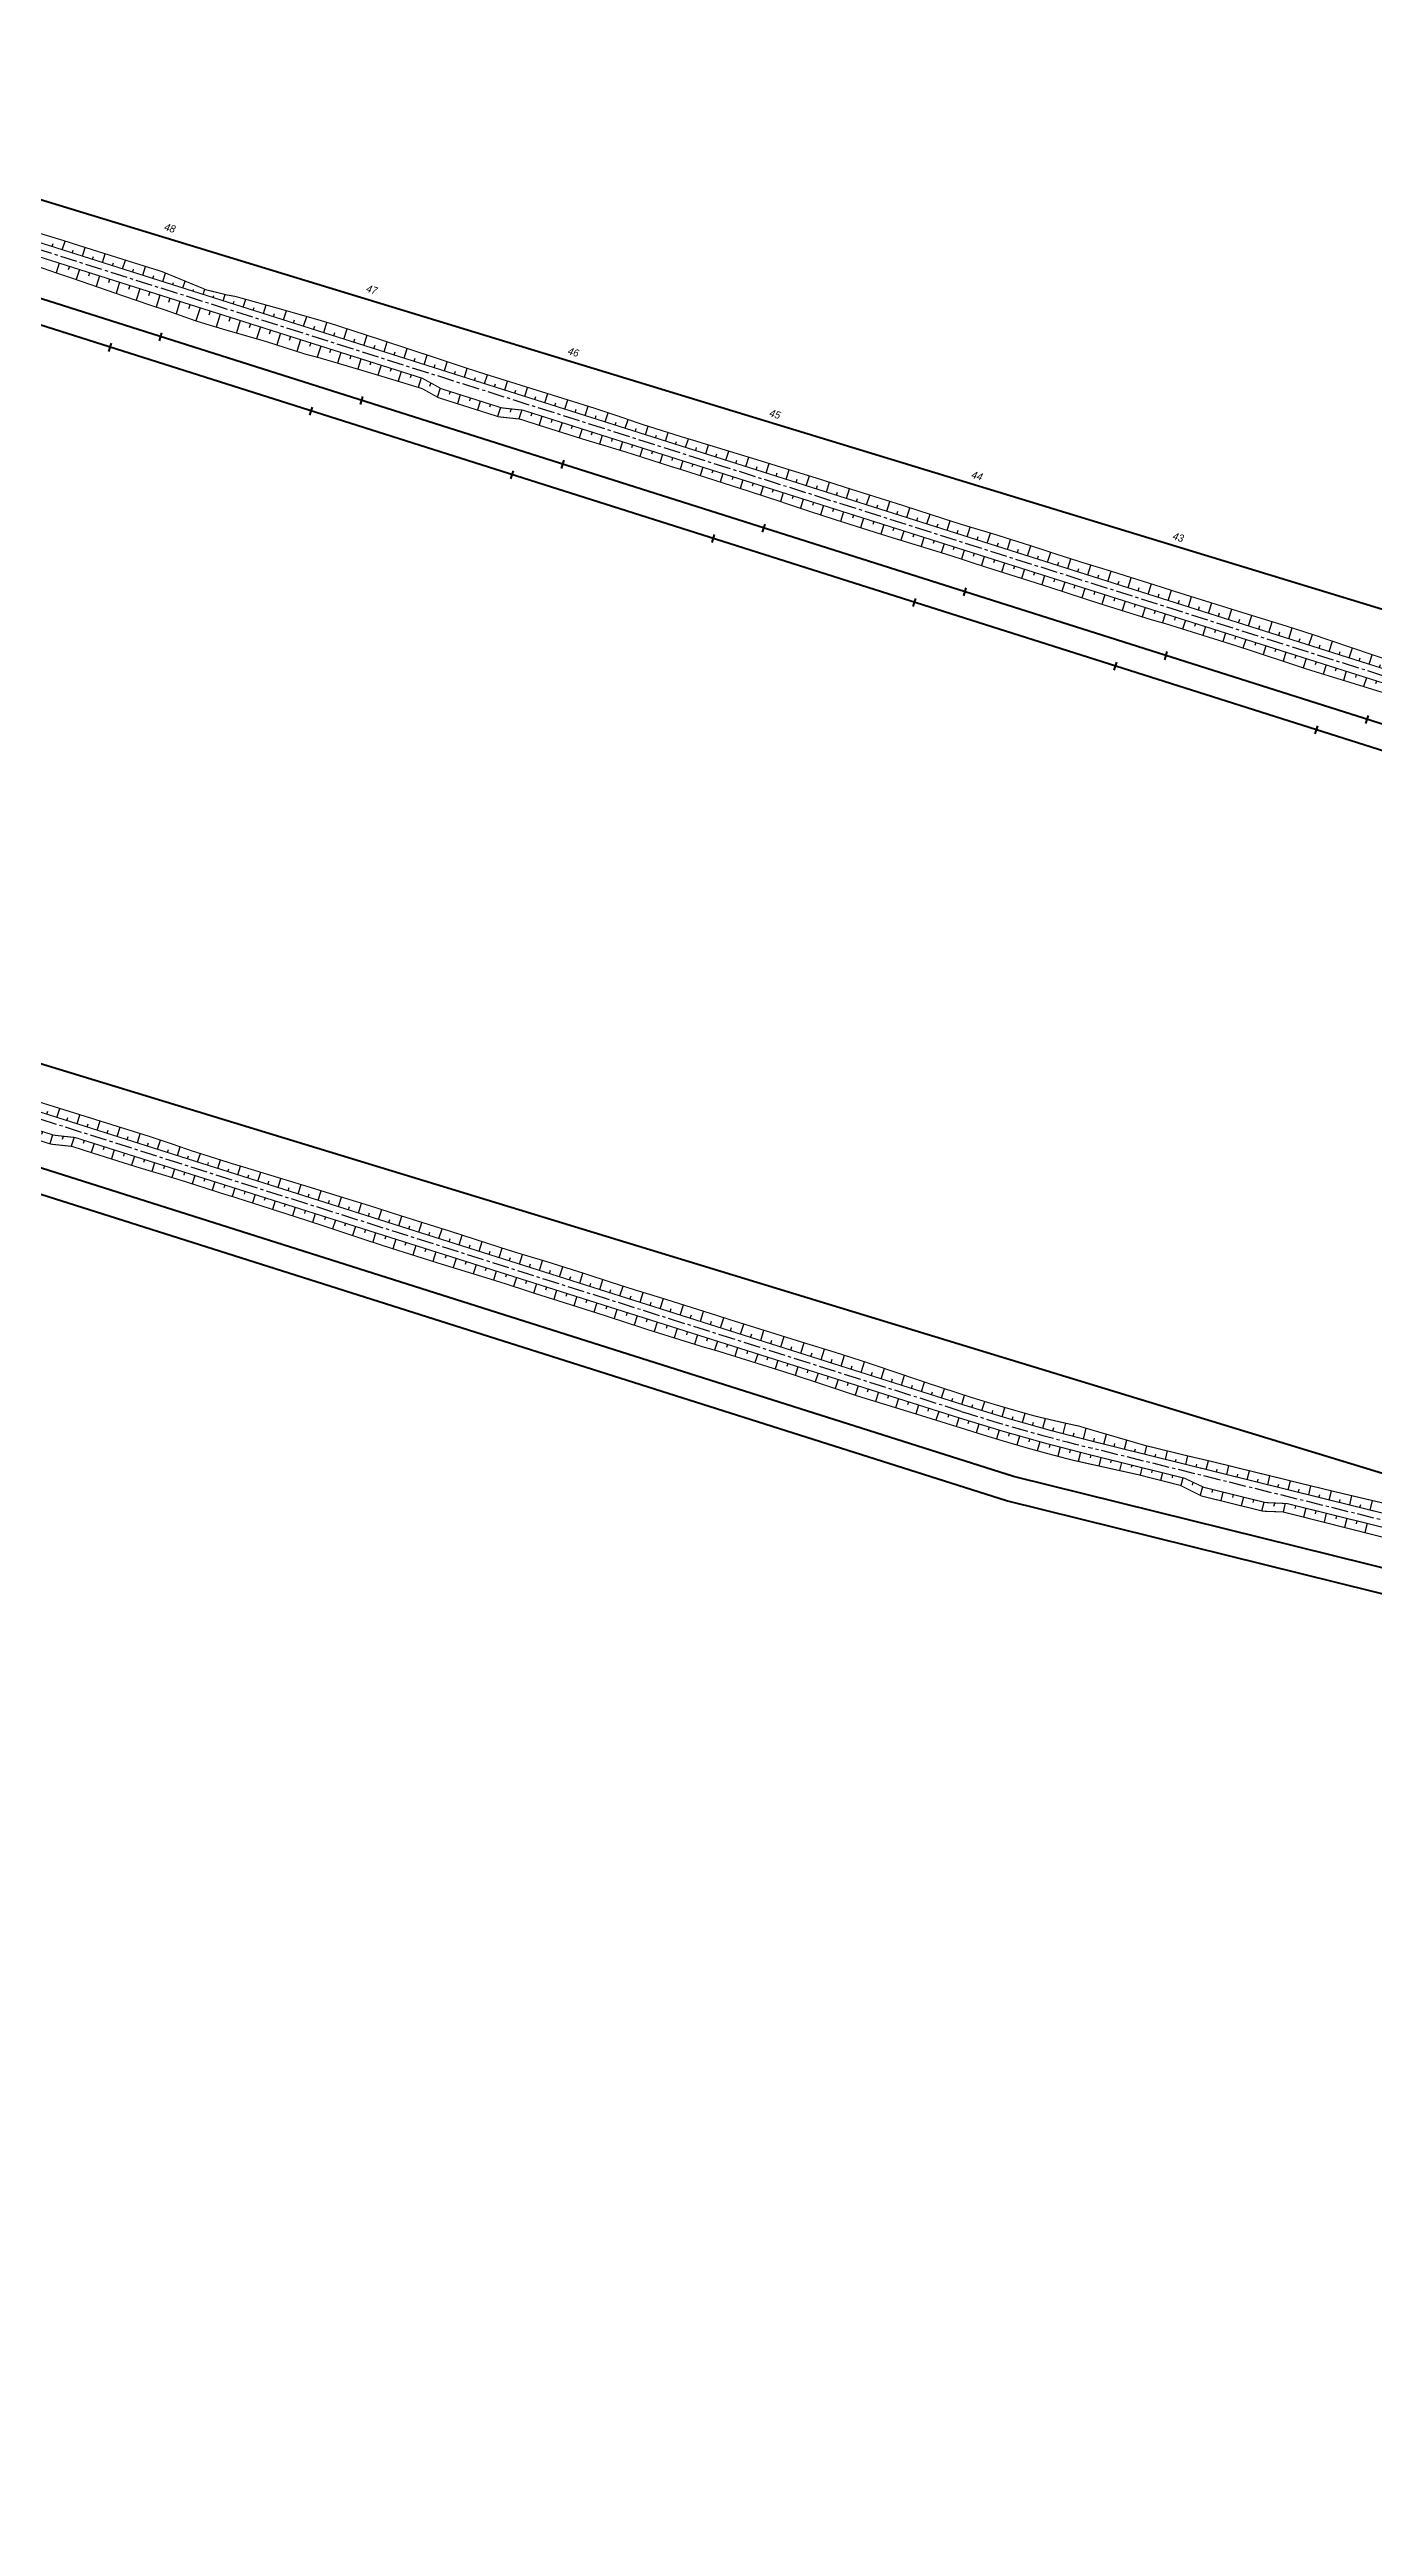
# Model space of a CAD drawing. Extents: x 5370511 to 5386565, y 1010429 to 1053793.
# Drawn here: x 5377256 to 5377884, y 1039236 to 1040410 of the extents above; entities that cross this region are included whole.
import ezdxf

# ---------------------------------------------------------------- set-up
doc = ezdxf.new("R2010")
doc.units = 0
doc.linetypes.add('осевая2', pattern=[12.5, 8, -1.5, 1.5, -1.5])
for name, color, linetype in [('АД_ось', 7, 'CONTINUOUS'), ('АД_откосы', 7, 'CONTINUOUS'), ('ТРАССА_НЕФТЕПРОВОД_ANNO', 7, 'CONTINUOUS')]:
    doc.layers.add(name, color=color, linetype=linetype)
for name, color, linetype, lineweight in [('ГИП_ТРАССА_ВЛ_6', 1, 'CONTINUOUS', 25), ('ГИП_ТРАССА_НЕФТЕПРОВОДА', 6, 'CONTINUOUS', 25), ('ТРАССА_ВЛ', 1, 'CONTINUOUS', 25)]:
    doc.layers.add(name, color=color, linetype=linetype, lineweight=lineweight)
doc.styles.add('D431', font='', dxfattribs={"height": 3.5})
doc.styles.get('D431').set_extended_font_data('Do431', italic=True)

# ---------------------------------------------------------------- blocks, each defined once
blk = doc.blocks.new('ад_откосы')
at = {"layer": 'АД_ось', "color": 253, "linetype": 'осевая2'}
blk.add_lwpolyline([(5379954.082, 1039624.358), (5379892.899, 1039642.884, 0.11535581), (5379847.457, 1039645.811), (5379823.006, 1039641.73, -0.1156602), (5379777.449, 1039644.691), (5379728.174, 1039659.676, 0.05827677), (5379693.882, 1039665.873), (5379644.05, 1039668.986, -0.04293746), (5379618.617, 1039672.783), (5379407.12, 1039723.2), (5378855.63, 1039870.56), (5378300.052, 1040008.124, 0.02623768), (5378269.156, 1040014.074), (5378244.297, 1040017.521, -0.14769608), (5378212.78, 1040032.016), (5378209.117, 1040035.257, 0.17543523), (5378171.139, 1040050.294), (5378140.141, 1040051.214, -0.05330966), (5378108.542, 1040055.545), (5377962.769, 1040091.636, -0.01610745), (5377900.775, 1040109.122), (5377046.444, 1040380.086, 0.10355696), (5376985.281, 1040386.269), (5375889.766, 1040270.121, -0.04231241), (5375864.429, 1040269.587), (5375818.7, 1040272.496, 0.07591266), (5375773.588, 1040268.515), (5375705.831, 1040251.967, -0.03349134), (5375686.057, 1040248.519), (5375342.07, 1040212.048)], format="xyb", dxfattribs=at)
at = {"layer": 'АД_откосы', "color": 253, "const_width": 0.5}
blk.add_lwpolyline([(5379955.024, 1039627.469), (5379893.841, 1039645.994, 0.11535581), (5379846.922, 1039649.016), (5379822.471, 1039644.935, -0.1156602), (5379778.394, 1039647.801), (5379729.119, 1039662.785, 0.05827677), (5379694.084, 1039669.117), (5379644.253, 1039672.229, -0.04293746), (5379619.37, 1039675.944), (5379407.916, 1039726.351), (5378856.44, 1039873.708), (5378300.833, 1040011.278, 0.02623768), (5378269.602, 1040017.293), (5378244.743, 1040020.74, -0.14769608), (5378214.934, 1040034.45), (5378211.271, 1040037.691, 0.17543523), (5378171.235, 1040053.543), (5378140.238, 1040054.463, -0.05330966), (5378109.323, 1040058.699), (5377963.55, 1040094.791, -0.01610745), (5377901.757, 1040112.22), (5377047.427, 1040383.184, 0.10355696), (5376984.939, 1040389.501), (5375889.423, 1040273.353, -0.04231241), (5375864.635, 1040272.831), (5375818.906, 1040275.739, 0.07591266), (5375772.817, 1040271.672), (5375705.06, 1040255.124, -0.03349134), (5375685.715, 1040251.751), (5375432.202, 1040224.872)], format="xyb", dxfattribs=at)
at = {"layer": 'АД_откосы', "color": 253}
blk.add_lwpolyline([(5378730.734, 1039898.149, 0.5, 0.5, 0), (5378720.546, 1039898.606, 0.5, 0.5, 0), (5378691.422, 1039905.803, 0.5, 0.5, 0), (5378682.194, 1039910.143, 0.5, 0.5, 0), (5378299.271, 1040004.969, 0.5, 0.5, 0.02623768), (5378268.709, 1040010.855, 0.5, 0.5, 0), (5378243.851, 1040014.302, 0.5, 0.5, -0.14769608), (5378210.627, 1040029.582, 0.5, 0.5, 0), (5378206.964, 1040032.823, 0.5, 0.5, 0.17543523), (5378171.042, 1040047.046, 0.5, 0.5, 0), (5378140.045, 1040047.966, 0.5, 0.5, -0.05330966), (5378107.761, 1040052.39, 0.5, 0.5, 0), (5378055.146, 1040065.428, 0.5, 0.5, 0), (5378044.959, 1040065.885, 0.5, 0.5, 0), (5378015.835, 1040073.082, 0.5, 0.5, 0), (5378006.609, 1040077.433, 0.5, 0.5, 0), (5377961.988, 1040088.481, 0.5, 0.5, -0.01610745), (5377899.792, 1040106.024, 0.5, 0.5, 0), (5377480.755, 1040238.928, 0.5, 0.5, 0), (5377470.618, 1040240.045, 0.5, 0.5, 0), (5377442.022, 1040249.115, 0.5, 0.5, 0), (5377433.094, 1040254.044, 0.5, 0.5, 0), (5377045.462, 1040376.988, 0.5, 0.5, 0.10355696)], format="xyseb", dxfattribs=at)
at = {"layer": 'АД_откосы', "color": 253, "const_width": 0.5}
for points in [[(5378109.269, 1040063.652), (5378084.732, 1040069.419), (5378082.599, 1040069.913), (5378059.27, 1040075.571), (5378052.316, 1040077.317), (5378033.531, 1040081.908), (5378019.682, 1040085.328), (5378007.909, 1040088.057), (5377988.073, 1040092.916), (5377964.143, 1040099.881), (5377957.507, 1040101.845), (5377956.352, 1040102.232), (5377955.67, 1040102.31), (5377946.258, 1040104.413), (5377936.866, 1040106.606), (5377933.753, 1040107.443), (5377924.5, 1040110.067), (5377915.273, 1040112.779), (5377906.073, 1040115.581), (5377903.265, 1040116.492), (5377886.298, 1040122.028), (5377856.576, 1040132.094), (5377855.595, 1040132.437), (5377841.847, 1040136.839), (5377828.034, 1040141.086), (5377822.237, 1040142.879), (5377790.782, 1040152.695), (5377783, 1040155.201), (5377758.57, 1040162.911), (5377758.023, 1040163.075), (5377746.379, 1040166.605), (5377735.349, 1040170.123), (5377721.664, 1040174.614), (5377704.765, 1040179.957), (5377689.766, 1040184.433), (5377682.724, 1040186.666), (5377658.008, 1040194.679), (5377651.059, 1040196.842), (5377634.357, 1040202.09), (5377620.952, 1040206.414), (5377605.192, 1040211.267), (5377591.296, 1040215.579), (5377560.059, 1040225.114), (5377555.541, 1040226.45), (5377536.161, 1040232.575), (5377526.312, 1040236.012), (5377514.974, 1040239.767), (5377460.075, 1040256.916), (5377455.589, 1040258.372), (5377437.746, 1040264.289), (5377410.47, 1040273.267), (5377389.481, 1040280.082), (5377382.769, 1040282.058), (5377364.001, 1040287.406), (5377344.404, 1040292.864), (5377340.424, 1040293.564), (5377337.668, 1040294.244), (5377330.332, 1040296.069), (5377329.695, 1040296.384), (5377309.484, 1040304.705), (5377297.755, 1040308.356), (5377271.12, 1040316.741), (5377269.604, 1040317.224), (5377263.478, 1040319.192), (5377243.08, 1040325.415)], [(5378105.456, 1040048.25), (5378053.358, 1040061.434), (5378043.917, 1040061.771), (5378014.793, 1040068.967), (5378004.45, 1040074.088), (5377984.653, 1040079.101), (5377960.32, 1040084.481), (5377953.463, 1040086.028), (5377952.263, 1040086.324), (5377951.594, 1040086.494), (5377942.125, 1040088.991), (5377932.68, 1040091.577), (5377929.533, 1040092.48), (5377920.161, 1040095.231), (5377910.816, 1040098.073), (5377901.499, 1040101.005), (5377898.636, 1040101.89), (5377881.592, 1040107.191), (5377851.602, 1040116.413), (5377850.617, 1040116.74), (5377843.773, 1040119.035), (5377836.921, 1040121.307), (5377823.196, 1040125.831), (5377817.424, 1040127.701), (5377785.976, 1040137.54), (5377778.104, 1040139.766), (5377753.65, 1040147.398), (5377730.536, 1040154.948), (5377716.809, 1040159.304), (5377699.903, 1040164.628), (5377685.031, 1040169.505), (5377677.981, 1040171.712), (5377653.136, 1040179.318), (5377650.43, 1040180.18), (5377629.505, 1040186.791), (5377616.109, 1040191.141), (5377600.474, 1040196.392), (5377586.641, 1040200.901), (5377555.539, 1040210.86), (5377551.025, 1040212.211), (5377531.676, 1040218.434), (5377521.7, 1040221.472), (5377510.255, 1040224.89), (5377489.08, 1040231.559), (5377488.546, 1040231.733), (5377479.279, 1040234.722), (5377469.27, 1040235.793), (5377440.673, 1040244.863), (5377432.954, 1040249.179), (5377417.752, 1040253.805), (5377405.472, 1040257.508), (5377384.303, 1040263.754), (5377377.525, 1040265.523), (5377359.91, 1040271.182), (5377358.956, 1040271.497), (5377339.404, 1040277.1), (5377332.85, 1040279.056), (5377325.637, 1040281.268), (5377324.978, 1040281.513), (5377311.39, 1040286.345), (5377304.388, 1040288.636), (5377301.764, 1040289.522), (5377292.758, 1040292.603), (5377266.56, 1040301.672), (5377264.848, 1040302.231), (5377258.749, 1040304.283), (5377238.563, 1040311.344)]]:
    blk.add_lwpolyline(points, dxfattribs=at)
at = {"layer": 'АД_откосы', "color": 253}
for points in [[(5377257.612, 1040316.52), (5377258.048, 1040317.893)], [(5377262.378, 1040315.009), (5377263.684, 1040319.126)], [(5377267.144, 1040313.497), (5377267.578, 1040314.863)], [(5377271.91, 1040311.985), (5377273.21, 1040316.083)], [(5377260.968, 1040308.637), (5377259.507, 1040304.028)], [(5377265.735, 1040307.125), (5377265.229, 1040305.532)], [(5377270.501, 1040305.613), (5377268.984, 1040300.833)], [(5377275.267, 1040304.102), (5377274.735, 1040302.425)], [(5377276.677, 1040310.474), (5377277.112, 1040311.846)], [(5377280.033, 1040302.59), (5377278.437, 1040297.56)], [(5377281.442, 1040308.962), (5377282.749, 1040313.08)], [(5377286.209, 1040307.45), (5377286.646, 1040308.83)], [(5377290.975, 1040305.939), (5377292.287, 1040310.077)], [(5377295.741, 1040304.427), (5377296.182, 1040305.818)], [(5377300.507, 1040302.916), (5377301.83, 1040307.088)], [(5377305.273, 1040301.404), (5377305.701, 1040302.756)], [(5377310.039, 1040299.892), (5377311.325, 1040303.948)], [(5377284.799, 1040301.079), (5377284.241, 1040299.319)], [(5377289.565, 1040299.567), (5377287.89, 1040294.288)], [(5377294.331, 1040298.055), (5377293.748, 1040296.218)], [(5377299.097, 1040296.544), (5377297.349, 1040291.032)], [(5377303.863, 1040295.032), (5377303.262, 1040293.138)], [(5377308.629, 1040293.521), (5377306.827, 1040287.838)], [(5377313.395, 1040292.009), (5377312.772, 1040290.044)], [(5377314.805, 1040298.381), (5377315.149, 1040299.467)], [(5377318.161, 1040290.497), (5377316.291, 1040284.602)], [(5377319.571, 1040296.869), (5377320.604, 1040300.127)], [(5377324.337, 1040295.357), (5377324.595, 1040296.173)], [(5377329.103, 1040293.846), (5377329.879, 1040296.293)], [(5377333.869, 1040292.334), (5377334.181, 1040293.318)], [(5377338.635, 1040290.823), (5377339.571, 1040293.774)], [(5377343.401, 1040289.311), (5377343.791, 1040290.541)], [(5377348.167, 1040287.8), (5377349.337, 1040291.49)], [(5377322.927, 1040288.986), (5377322.268, 1040286.909)], [(5377327.693, 1040287.474), (5377325.717, 1040281.244)], [(5377332.459, 1040285.962), (5377331.812, 1040283.922)], [(5377337.225, 1040284.451), (5377335.284, 1040278.33)], [(5377341.991, 1040282.939), (5377341.367, 1040280.973)], [(5377346.757, 1040281.428), (5377344.886, 1040275.529)], [(5377351.523, 1040279.916), (5377350.928, 1040278.039)], [(5377352.933, 1040286.288), (5377353.359, 1040287.631)], [(5377356.289, 1040278.404), (5377354.503, 1040272.773)], [(5377357.699, 1040284.776), (5377358.977, 1040288.805)], [(5377362.465, 1040283.265), (5377362.924, 1040284.711)], [(5377367.231, 1040281.753), (5377368.607, 1040286.093)], [(5377371.997, 1040280.241), (5377372.486, 1040281.782)], [(5377376.763, 1040278.73), (5377378.229, 1040283.352)], [(5377381.529, 1040277.218), (5377382.043, 1040278.838)], [(5377386.295, 1040275.707), (5377387.836, 1040280.566)], [(5377361.055, 1040276.893), (5377360.47, 1040275.048)], [(5377365.821, 1040275.381), (5377364.066, 1040269.847)], [(5377370.587, 1040273.869), (5377369.998, 1040272.013)], [(5377375.353, 1040272.358), (5377373.587, 1040266.788)], [(5377380.119, 1040270.846), (5377379.56, 1040269.082)], [(5377384.885, 1040269.335), (5377383.206, 1040264.041)], [(5377389.651, 1040267.823), (5377389.116, 1040266.134)], [(5377391.061, 1040274.195), (5377391.573, 1040275.808)], [(5377395.827, 1040272.683), (5377397.362, 1040277.523)], [(5377400.593, 1040271.172), (5377401.098, 1040272.763)], [(5377405.359, 1040269.66), (5377406.874, 1040274.435)], [(5377410.125, 1040268.148), (5377410.621, 1040269.71)], [(5377414.891, 1040266.637), (5377416.377, 1040271.323)], [(5377419.657, 1040265.125), (5377420.142, 1040266.653)], [(5377424.423, 1040263.614), (5377425.877, 1040268.196)], [(5377394.417, 1040266.311), (5377392.81, 1040261.244)], [(5377399.183, 1040264.8), (5377398.668, 1040263.175)], [(5377403.949, 1040263.288), (5377402.403, 1040258.414)], [(5377408.715, 1040261.776), (5377408.216, 1040260.203)], [(5377413.481, 1040260.265), (5377411.984, 1040255.545)], [(5377418.248, 1040258.753), (5377417.762, 1040257.222)], [(5377423.013, 1040257.242), (5377421.556, 1040252.648)], [(5377427.779, 1040255.73), (5377427.306, 1040254.236)], [(5377429.189, 1040262.102), (5377429.663, 1040263.595)], [(5377433.955, 1040260.59), (5377435.376, 1040265.069)], [(5377438.721, 1040259.079), (5377439.182, 1040260.532)], [(5377443.487, 1040257.567), (5377444.87, 1040261.927)], [(5377448.253, 1040256.055), (5377448.701, 1040257.467)], [(5377453.019, 1040254.544), (5377454.363, 1040258.779)], [(5377462.552, 1040251.521), (5377463.885, 1040255.726)], [(5377432.546, 1040254.218), (5377431.124, 1040249.736)], [(5377437.072, 1040251.848), (5377436.525, 1040250.098)], [(5377441.511, 1040249.408), (5377440.115, 1040245.007)], [(5377446.243, 1040247.758), (5377445.785, 1040246.316)], [(5377451.02, 1040246.313), (5377449.648, 1040241.987)], [(5377455.786, 1040244.802), (5377455.336, 1040243.383)], [(5377457.785, 1040253.032), (5377458.23, 1040254.434)], [(5377460.533, 1040243.23), (5377459.184, 1040238.975)], [(5377467.317, 1040250.009), (5377467.766, 1040251.425)], [(5377472.084, 1040248.497), (5377473.43, 1040252.744)], [(5377476.85, 1040246.986), (5377477.303, 1040248.415)], [(5377481.616, 1040245.474), (5377482.976, 1040249.762)], [(5377486.382, 1040243.962), (5377486.839, 1040245.406)], [(5377491.148, 1040242.451), (5377492.521, 1040246.781)], [(5377500.68, 1040239.428), (5377502.066, 1040243.799)], [(5377465.299, 1040241.719), (5377464.85, 1040240.302)], [(5377470.069, 1040240.219), (5377468.721, 1040235.968)], [(5377475.061, 1040239.419), (5377474.609, 1040237.995)], [(5377480.206, 1040239.102), (5377478.851, 1040234.831)], [(5377484.972, 1040237.591), (5377484.518, 1040236.16)], [(5377489.738, 1040236.079), (5377488.377, 1040231.787)], [(5377494.504, 1040234.567), (5377494.051, 1040233.141)], [(5377495.914, 1040240.939), (5377496.376, 1040242.397)], [(5377499.27, 1040233.056), (5377497.913, 1040228.778)], [(5377504.036, 1040231.544), (5377503.586, 1040230.125)], [(5377505.446, 1040237.916), (5377505.912, 1040239.387)], [(5377510.212, 1040236.404), (5377511.611, 1040240.817)], [(5377514.978, 1040234.893), (5377515.438, 1040236.343)], [(5377519.744, 1040233.381), (5377521.123, 1040237.731)], [(5377524.51, 1040231.87), (5377524.95, 1040233.256)], [(5377529.276, 1040230.358), (5377530.595, 1040234.518)], [(5377538.808, 1040227.335), (5377540.077, 1040231.337)], [(5377508.802, 1040230.033), (5377507.451, 1040225.774)], [(5377513.568, 1040228.521), (5377513.13, 1040227.141)], [(5377518.334, 1040227.009), (5377517.021, 1040222.87)], [(5377523.1, 1040225.498), (5377522.677, 1040224.163)], [(5377527.866, 1040223.986), (5377526.596, 1040219.981)], [(5377532.632, 1040222.474), (5377532.213, 1040221.153)], [(5377534.042, 1040228.846), (5377534.465, 1040230.181)], [(5377537.398, 1040220.963), (5377536.141, 1040216.999)], [(5377543.574, 1040225.823), (5377543.998, 1040227.161)], [(5377548.34, 1040224.312), (5377549.613, 1040228.324)], [(5377553.106, 1040222.8), (5377553.538, 1040224.163)], [(5377557.872, 1040221.288), (5377559.169, 1040225.377)], [(5377562.638, 1040219.777), (5377563.082, 1040221.177)], [(5377567.404, 1040218.265), (5377568.736, 1040222.465)], [(5377576.936, 1040215.242), (5377578.301, 1040219.546)], [(5377542.164, 1040219.451), (5377541.741, 1040218.117)], [(5377546.93, 1040217.939), (5377545.661, 1040213.937)], [(5377551.696, 1040216.428), (5377551.278, 1040215.109)], [(5377556.462, 1040214.916), (5377555.207, 1040210.959)], [(5377561.228, 1040213.405), (5377560.808, 1040212.079)], [(5377565.994, 1040211.893), (5377564.733, 1040207.916)], [(5377570.76, 1040210.381), (5377570.337, 1040209.047)], [(5377572.17, 1040216.753), (5377572.625, 1040218.188)], [(5377575.526, 1040208.87), (5377574.257, 1040204.866)], [(5377581.702, 1040213.73), (5377582.168, 1040215.199)], [(5377586.468, 1040212.219), (5377587.866, 1040216.626)], [(5377591.234, 1040210.707), (5377591.708, 1040212.201)], [(5377596, 1040209.195), (5377597.422, 1040213.678)], [(5377600.766, 1040207.684), (5377601.247, 1040209.199)], [(5377605.532, 1040206.172), (5377606.974, 1040210.719)], [(5377580.292, 1040207.358), (5377579.866, 1040206.015)], [(5377585.058, 1040205.846), (5377583.78, 1040201.817)], [(5377589.824, 1040204.335), (5377589.392, 1040202.971)], [(5377594.591, 1040202.823), (5377593.293, 1040198.732)], [(5377599.356, 1040201.312), (5377598.914, 1040199.916)], [(5377604.123, 1040199.8), (5377602.794, 1040195.612)], [(5377608.889, 1040198.289), (5377608.429, 1040196.839)], [(5377610.298, 1040204.66), (5377610.787, 1040206.202)], [(5377613.654, 1040196.777), (5377612.275, 1040192.429)], [(5377615.064, 1040203.149), (5377616.532, 1040207.775)], [(5377619.83, 1040201.637), (5377620.321, 1040203.183)], [(5377624.596, 1040200.126), (5377626.067, 1040204.763)], [(5377629.362, 1040198.614), (5377629.849, 1040200.147)], [(5377634.128, 1040197.102), (5377635.588, 1040201.703)], [(5377638.895, 1040195.591), (5377639.384, 1040197.133)], [(5377643.66, 1040194.079), (5377645.128, 1040198.705)], [(5377618.421, 1040195.265), (5377617.95, 1040193.781)], [(5377623.186, 1040193.754), (5377621.774, 1040189.301)], [(5377627.953, 1040192.242), (5377627.477, 1040190.741)], [(5377632.719, 1040190.731), (5377631.29, 1040186.227)], [(5377637.485, 1040189.219), (5377637.01, 1040187.721)], [(5377642.251, 1040187.707), (5377640.826, 1040183.214)], [(5377647.017, 1040186.196), (5377646.543, 1040184.701)], [(5377648.427, 1040192.567), (5377648.919, 1040194.121)], [(5377651.783, 1040184.684), (5377650.361, 1040180.202)], [(5377653.193, 1040191.056), (5377654.671, 1040195.717)], [(5377657.959, 1040189.544), (5377658.449, 1040191.091)], [(5377662.725, 1040188.033), (5377664.196, 1040192.672)], [(5377667.491, 1040186.521), (5377667.975, 1040188.047)], [(5377672.257, 1040185.009), (5377673.709, 1040189.588)], [(5377677.023, 1040183.498), (5377677.501, 1040185.005)], [(5377681.789, 1040181.986), (5377683.223, 1040186.507)], [(5377656.549, 1040183.172), (5377656.082, 1040181.7)], [(5377661.315, 1040181.661), (5377659.914, 1040177.243)], [(5377666.081, 1040180.149), (5377665.624, 1040178.709)], [(5377670.847, 1040178.637), (5377669.476, 1040174.316)], [(5377675.613, 1040177.126), (5377675.165, 1040175.715)], [(5377680.379, 1040175.614), (5377679.037, 1040171.382)], [(5377685.145, 1040174.103), (5377684.696, 1040172.688)], [(5377686.555, 1040180.475), (5377687.038, 1040181.999)], [(5377689.911, 1040172.591), (5377688.565, 1040168.346)], [(5377691.321, 1040178.963), (5377692.771, 1040183.536)], [(5377696.087, 1040177.451), (5377696.587, 1040179.03)], [(5377700.853, 1040175.94), (5377702.355, 1040180.676)], [(5377705.619, 1040174.428), (5377706.125, 1040176.023)], [(5377710.385, 1040172.917), (5377711.902, 1040177.7)], [(5377715.151, 1040171.405), (5377715.658, 1040173.002)], [(5377719.917, 1040169.893), (5377721.437, 1040174.686)], [(5377694.677, 1040171.079), (5377694.218, 1040169.634)], [(5377699.443, 1040169.568), (5377698.067, 1040165.231)], [(5377704.209, 1040168.056), (5377703.75, 1040166.61)], [(5377708.975, 1040166.544), (5377707.599, 1040162.205)], [(5377713.741, 1040165.033), (5377713.284, 1040163.593)], [(5377718.507, 1040163.521), (5377717.137, 1040159.2)], [(5377723.273, 1040162.01), (5377722.816, 1040160.569)], [(5377724.683, 1040168.382), (5377725.18, 1040169.948)], [(5377729.449, 1040166.87), (5377730.939, 1040171.57)], [(5377734.215, 1040165.358), (5377734.706, 1040166.908)], [(5377738.981, 1040163.847), (5377740.455, 1040168.494)], [(5377743.747, 1040162.335), (5377744.242, 1040163.897)], [(5377748.513, 1040160.824), (5377749.999, 1040165.508)], [(5377753.279, 1040159.312), (5377753.786, 1040160.911)], [(5377758.045, 1040157.8), (5377759.566, 1040162.596)], [(5377728.039, 1040160.498), (5377726.668, 1040156.175)], [(5377732.805, 1040158.986), (5377732.343, 1040157.529)], [(5377737.571, 1040157.475), (5377736.185, 1040153.103)], [(5377742.337, 1040155.963), (5377741.866, 1040154.479)], [(5377747.103, 1040154.451), (5377745.691, 1040149.998)], [(5377751.869, 1040152.94), (5377751.392, 1040151.435)], [(5377756.635, 1040151.428), (5377755.203, 1040146.913)], [(5377761.401, 1040149.917), (5377760.929, 1040148.426)], [(5377762.811, 1040156.289), (5377763.32, 1040157.892)], [(5377767.577, 1040154.777), (5377769.103, 1040159.587)], [(5377772.343, 1040153.265), (5377772.853, 1040154.873)], [(5377777.109, 1040151.754), (5377778.639, 1040156.577)], [(5377781.875, 1040150.242), (5377782.384, 1040151.845)], [(5377786.641, 1040148.731), (5377788.166, 1040153.538)], [(5377796.173, 1040145.707), (5377797.705, 1040150.535)], [(5377766.167, 1040148.405), (5377764.749, 1040143.934)], [(5377770.933, 1040146.893), (5377770.465, 1040145.418)], [(5377775.699, 1040145.382), (5377774.295, 1040140.955)], [(5377780.466, 1040143.87), (5377780.019, 1040142.461)], [(5377785.231, 1040142.359), (5377783.89, 1040138.13)], [(5377789.998, 1040140.847), (5377789.56, 1040139.469)], [(5377791.407, 1040147.219), (5377791.918, 1040148.828)], [(5377794.764, 1040139.335), (5377793.452, 1040135.201)], [(5377799.529, 1040137.824), (5377799.096, 1040136.458)], [(5377800.939, 1040144.196), (5377801.454, 1040145.82)], [(5377805.705, 1040142.684), (5377807.251, 1040147.556)], [(5377810.471, 1040141.172), (5377810.991, 1040142.811)], [(5377815.237, 1040139.661), (5377816.797, 1040144.577)], [(5377820.003, 1040138.149), (5377820.529, 1040139.806)], [(5377824.77, 1040136.638), (5377826.346, 1040141.608)], [(5377834.302, 1040133.614), (5377835.904, 1040138.666)], [(5377804.296, 1040136.312), (5377802.996, 1040132.215)], [(5377809.062, 1040134.801), (5377808.633, 1040133.447)], [(5377813.828, 1040133.289), (5377812.54, 1040129.229)], [(5377818.594, 1040131.777), (5377818.164, 1040130.421)], [(5377823.36, 1040130.266), (5377822.069, 1040126.196)], [(5377828.126, 1040128.754), (5377827.685, 1040127.364)], [(5377829.535, 1040135.126), (5377830.07, 1040136.81)], [(5377832.892, 1040127.242), (5377831.569, 1040123.071)], [(5377837.658, 1040125.731), (5377837.205, 1040124.303)], [(5377839.068, 1040132.103), (5377839.606, 1040133.801)], [(5377843.834, 1040130.591), (5377845.45, 1040135.686)], [(5377848.6, 1040129.08), (5377849.136, 1040130.769)], [(5377853.366, 1040127.568), (5377854.973, 1040132.636)], [(5377858.132, 1040126.056), (5377858.648, 1040127.684)], [(5377862.898, 1040124.545), (5377864.447, 1040129.428)], [(5377872.43, 1040121.522), (5377873.92, 1040126.22)], [(5377842.424, 1040124.219), (5377841.065, 1040119.936)], [(5377847.19, 1040122.708), (5377846.721, 1040121.23)], [(5377851.956, 1040121.196), (5377850.55, 1040116.763)], [(5377856.722, 1040119.684), (5377856.259, 1040118.227)], [(5377861.488, 1040118.173), (5377860.101, 1040113.8)], [(5377866.254, 1040116.661), (5377865.8, 1040115.231)], [(5377867.664, 1040123.033), (5377868.16, 1040124.599)], [(5377871.02, 1040115.149), (5377869.66, 1040110.86)], [(5377877.196, 1040120.01), (5377877.673, 1040121.514)], [(5377881.962, 1040118.498), (5377883.394, 1040123.012)], [(5377886.728, 1040116.987), (5377887.193, 1040118.454)], [(5377891.494, 1040115.475), (5377892.89, 1040119.877)], [(5377896.26, 1040113.963), (5377896.717, 1040115.405)], [(5377901.026, 1040112.452), (5377902.397, 1040116.776)], [(5377875.786, 1040113.638), (5377875.341, 1040112.236)], [(5377880.552, 1040112.126), (5377879.218, 1040107.921)], [(5377885.318, 1040110.615), (5377884.88, 1040109.233)], [(5377890.084, 1040109.103), (5377888.77, 1040104.959)], [(5377894.85, 1040107.591), (5377894.418, 1040106.228)], [(5377899.616, 1040106.08), (5377898.319, 1040101.989)], [(5377904.396, 1040104.576), (5377903.968, 1040103.204)], [(5377905.805, 1040110.945), (5377906.255, 1040112.385)], [(5377909.173, 1040103.099), (5377907.91, 1040098.977)], [(5377910.581, 1040109.466), (5377911.909, 1040113.793)], [(5377915.365, 1040108.011), (5377915.803, 1040109.466)], [(5377920.155, 1040106.579), (5377921.45, 1040110.953)], [(5377924.953, 1040105.172), (5377925.381, 1040106.643)], [(5377929.758, 1040103.789), (5377931.018, 1040108.209)], [(5377934.57, 1040102.43), (5377935, 1040103.966)], [(5377939.388, 1040101.095), (5377940.654, 1040105.71)], [(5377949.045, 1040098.498), (5377950.359, 1040103.485)], [(5377913.957, 1040101.646), (5377913.537, 1040100.252)], [(5377918.748, 1040100.217), (5377917.51, 1040096.027)], [(5377923.547, 1040098.812), (5377923.136, 1040097.395)], [(5377928.352, 1040097.431), (5377927.14, 1040093.173)], [(5377933.165, 1040096.074), (5377932.764, 1040094.641)], [(5377937.984, 1040094.74), (5377936.804, 1040090.436)], [(5377942.809, 1040093.431), (5377942.423, 1040091.992)], [(5377944.213, 1040099.784), (5377944.66, 1040101.444)], [(5377947.641, 1040092.146), (5377946.503, 1040087.824)], [(5377952.479, 1040090.885), (5377952.115, 1040089.47)], [(5377953.883, 1040097.235), (5377954.322, 1040098.935)], [(5377958.727, 1040095.997), (5377960.018, 1040101.101)], [(5377963.578, 1040094.784), (5377963.967, 1040096.354)], [(5377968.431, 1040093.582), (5377969.598, 1040098.293)], [(5377973.285, 1040092.381), (5377973.641, 1040093.82)], [(5377978.138, 1040091.179), (5377979.207, 1040095.496)], [(5377982.992, 1040089.977), (5377983.318, 1040091.296)], [(5377987.845, 1040088.776), (5377988.825, 1040092.732)], [(5377957.324, 1040089.647), (5377956.251, 1040085.399)], [(5377962.175, 1040088.435), (5377961.843, 1040087.096)], [(5377967.028, 1040087.233), (5377966.034, 1040083.218)], [(5377971.882, 1040086.032), (5377971.57, 1040084.774)], [(5377976.735, 1040084.83), (5377975.801, 1040081.058)], [(5377981.589, 1040083.628), (5377981.295, 1040082.443)], [(5377986.442, 1040082.427), (5377985.562, 1040078.871)], [(5377991.295, 1040081.225), (5377990.998, 1040080.023)], [(5377992.699, 1040087.574), (5377993.027, 1040088.901)], [(5377996.149, 1040080.023), (5377995.256, 1040076.416)], [(5377997.552, 1040086.372), (5377998.538, 1040090.353)], [(5378001.002, 1040078.822), (5378000.7, 1040077.599)], [(5378002.406, 1040085.171), (5378002.736, 1040086.507)], [(5378007.259, 1040083.969), (5378008.252, 1040087.978)], [(5378012.112, 1040082.767), (5378012.455, 1040084.152)], [(5378016.966, 1040081.566), (5378017.994, 1040085.719)], [(5378021.819, 1040080.364), (5378022.165, 1040081.758)], [(5378026.673, 1040079.162), (5378027.709, 1040083.345)], [(5378031.526, 1040077.961), (5378031.873, 1040079.36)], [(5378036.38, 1040076.759), (5378037.419, 1040080.957)], [(5378005.856, 1040077.62), (5378004.947, 1040073.95)], [(5378010.56, 1040075.52), (5378010.235, 1040074.208)], [(5378015.082, 1040073.27), (5378014.107, 1040069.334)], [(5378019.935, 1040072.069), (5378019.603, 1040070.728)], [(5378024.783, 1040070.872), (5378023.787, 1040066.852)], [(5378029.636, 1040069.67), (5378029.3, 1040068.313)], [(5378034.525, 1040068.433), (5378033.518, 1040064.363)], [(5378039.379, 1040067.232), (5378039.039, 1040065.859)], [(5378041.233, 1040075.557), (5378041.582, 1040076.967)], [(5378046.086, 1040074.356), (5378047.133, 1040078.584)], [(5378050.94, 1040073.154), (5378051.289, 1040074.564)], [(5378055.793, 1040071.952), (5378056.84, 1040076.181)], [(5378060.647, 1040070.751), (5378060.998, 1040072.169)], [(5378065.5, 1040069.549), (5378066.554, 1040073.804)], [(5378070.354, 1040068.347), (5378070.709, 1040069.782)], [(5378075.207, 1040067.146), (5378076.272, 1040071.448)], [(5378080.061, 1040065.944), (5378080.422, 1040067.404)], [(5378084.914, 1040064.742), (5378085.998, 1040069.122)], [(5378044.166, 1040065.916), (5378043.146, 1040061.797)], [(5378049.209, 1040065.482), (5378048.865, 1040064.092)], [(5378054.39, 1040065.604), (5378053.358, 1040061.434)], [(5378059.244, 1040064.402), (5378058.896, 1040062.995)], [(5378064.097, 1040063.2), (5378063.052, 1040058.981)], [(5378068.951, 1040061.999), (5378068.598, 1040060.575)], [(5378073.804, 1040060.797), (5378072.747, 1040056.527)], [(5378078.658, 1040059.595), (5378078.301, 1040058.155)], [(5378083.511, 1040058.394), (5378082.442, 1040054.074)], [(5378088.365, 1040057.192), (5378088.004, 1040055.735)], [(5378089.768, 1040063.541), (5378090.138, 1040065.039)], [(5378093.218, 1040055.99), (5378092.136, 1040051.621)], [(5378094.621, 1040062.339), (5378095.734, 1040066.834)]]:
    blk.add_lwpolyline(points, dxfattribs=at)
blk = doc.blocks.new('пк_ВЛ')
at = {"layer": 'ТРАССА_ВЛ', "lineweight": 60}
blk.add_lwpolyline([(0, 2), (0, -2)], dxfattribs=at)

msp = doc.modelspace()

# ---------------------------------------------------------------- block references
at = {"layer": 'АД_откосы', "color": 253}
msp.add_blockref('ад_откосы', (0, 0), dxfattribs=at)

# ---------------------------------------------------------------- next in the draw order: linework, layer by layer
at = {"layer": 'ГИП_ТРАССА_ВЛ_6', "color": 253, "lineweight": 60}
for points in [[(5380958.254, 1038044.709), (5380993.422, 1038133.441), (5380993.422, 1038133.441), (5380182.961, 1039557.93), (5379796.607, 1039608.903), (5379400.894, 1039702.091), (5378850.148, 1039849.249), (5377925.517, 1040078.196), (5377014.253, 1040367.216), (5375398.983, 1040195.445), (5375392.587, 1040255.583)], [(5380947.098, 1038049.13), (5380980.145, 1038132.51), (5380175.48, 1039546.813), (5379794.442, 1039597.084), (5379397.969, 1039690.452), (5378847.156, 1039837.627), (5377922.258, 1040066.64), (5377013.021, 1040355.017), (5375388.319, 1040182.244), (5375380.655, 1040254.315)]]:
    msp.add_lwpolyline(points, dxfattribs=at)
at = {"layer": 'ГИП_ТРАССА_НЕФТЕПРОВОДА', "color": 253, "lineweight": 60, "flags": 128}
msp.add_lwpolyline([(5381075.553, 1038021.596), (5381082.75, 1038061.114), (5380209.801, 1039595.687), (5379897.924, 1039667.757), (5379611.778, 1039694.969), (5378860.616, 1039889.923), (5378288.543, 1040031.574), (5378200.68, 1040069.425), (5378126.839, 1040071.613), (5377018.568, 1040409.907), (5376071.623, 1040309.468), (5375956.658, 1040381.55), (5375900.053, 1040291.27), (5375794.068, 1040294.1), (5375692.627, 1040269.269), (5375351.478, 1040233.096)], dxfattribs=at)

# ---------------------------------------------------------------- next in the draw order: block references
at = {"layer": 'ГИП_ТРАССА_ВЛ_6', "color": 253, "rotation": 162.4028547794284}
for p in [(5377285.041, 1040268.742), (5377308.998, 1040273.733), (5377404.318, 1040243.501), (5377380.362, 1040238.51), (5377475.682, 1040208.278), (5377499.639, 1040213.269), (5377594.959, 1040183.037), (5377571.003, 1040178.046), (5377666.323, 1040147.813), (5377690.28, 1040152.804), (5377761.644, 1040117.581), (5377785.601, 1040122.572), (5377880.921, 1040092.34), (5377856.964, 1040087.349)]:
    msp.add_blockref('пк_ВЛ', p, dxfattribs=at)

# ---------------------------------------------------------------- next in the draw order: texts
at = {"layer": 'ТРАССА_НЕФТЕПРОВОД_ANNO', "color": 253, "lineweight": 50, "style": 'D431'}
for s, p in [('48', (5377310.408, 1040324.394)), ('47', (5377406.141, 1040295.199)), ('46', (5377501.709, 1040265.58)), ('45', (5377597.238, 1040236.181)), ('44', (5377693.069, 1040206.971)), ('43', (5377788.419, 1040177.804))]:
    msp.add_text(s, height=3.5, rotation=343.025459, dxfattribs=at).set_placement(p)

# ---------------------------------------------------------------- next in the draw order: block references
at = {"layer": 'АД_откосы', "color": 253}
msp.add_blockref('ад_откосы', (-212.264, -344.806), dxfattribs=at)

# ---------------------------------------------------------------- next in the draw order: linework, layer by layer
at = {"layer": 'ГИП_ТРАССА_ВЛ_6', "color": 253, "lineweight": 60}
for points in [[(5380745.989, 1037699.902), (5380781.157, 1037788.635), (5380781.157, 1037788.635), (5379970.697, 1039213.124), (5379584.343, 1039264.096), (5379188.629, 1039357.285), (5378637.883, 1039504.443), (5377713.253, 1039733.389), (5376801.988, 1040022.409), (5375186.718, 1039850.639), (5375180.323, 1039910.777)], [(5380734.834, 1037704.324), (5380767.88, 1037787.704), (5379963.216, 1039202.007), (5379582.177, 1039252.278), (5379185.704, 1039345.646), (5378634.892, 1039492.821), (5377709.993, 1039721.834), (5376800.757, 1040010.211), (5375176.054, 1039837.437), (5375168.39, 1039909.508)]]:
    msp.add_lwpolyline(points, dxfattribs=at)
at = {"layer": 'ГИП_ТРАССА_НЕФТЕПРОВОДА', "color": 253, "lineweight": 60, "flags": 128}
msp.add_lwpolyline([(5380863.289, 1037676.789), (5380870.486, 1037716.307), (5379997.536, 1039250.881), (5379685.66, 1039322.951), (5379399.514, 1039350.163), (5378648.352, 1039545.117), (5378076.279, 1039686.767), (5377988.416, 1039724.618), (5377914.574, 1039726.807), (5376806.304, 1040065.101), (5375859.358, 1039964.662), (5375744.393, 1040036.744), (5375687.788, 1039946.464), (5375581.803, 1039949.293), (5375480.362, 1039924.463), (5375139.214, 1039888.29)], dxfattribs=at)

doc.saveas('drawing.dxf')
